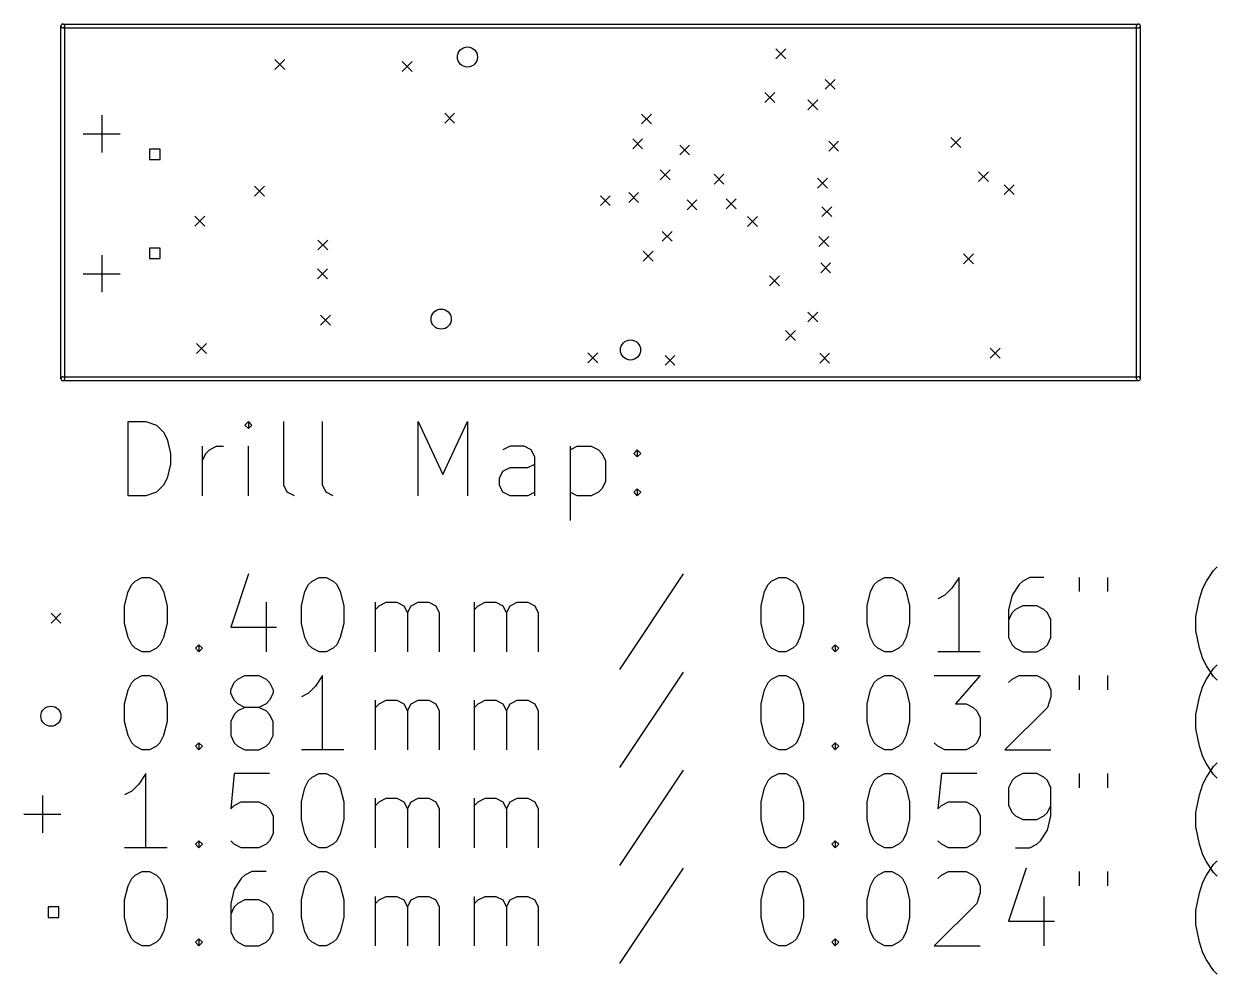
# Model space of a CAD drawing. Extents: x 29.6 to 126.4, y -67.2 to -28.8.
# Drawn here: x 29.59 to 77.81, y -67.19 to -28.8 of the extents above; entities that cross this region are included whole.
import ezdxf

# ---------------------------------------------------------------- set-up
doc = ezdxf.new("R2010")
doc.units = 0
doc.header["$MEASUREMENT"] = 0
doc.layers.add('BLACK', color=7, linetype='CONTINUOUS')

msp = doc.modelspace()

# ---------------------------------------------------------------- linework, layer by layer
at = {"layer": 'Black'}
for p, q in [((31.0908, -28.8849), (31.0908, -28.8747)), ((31.0908, -43.1343), (31.0908, -28.8798)), ((31.1658, -28.8099), (74.628, -28.8099)), ((31.2408, -28.8849), (31.2408, -28.8747)), ((31.2408, -43.1343), (31.2408, -28.8798)), ((74.553, -43.1343), (74.553, -28.8849)), ((74.703, -43.1343), (74.703, -28.8849)), ((31.1658, -28.9599), (74.628, -28.9599)), ((59.9777, -29.8076), (60.3777, -30.2076)), ((60.3777, -29.8076), (59.9777, -30.2076)), ((39.7288, -30.2394), (40.1288, -30.6394)), ((40.1288, -30.2394), (39.7288, -30.6394)), ((44.8748, -30.3257), (45.2748, -30.7257)), ((45.2748, -30.3257), (44.8748, -30.7257)), ((61.9665, -31.042), (62.3665, -31.442)), ((62.3665, -31.042), (61.9665, -31.442)), ((59.5357, -31.5754), (59.9357, -31.9754)), ((59.9357, -31.5754), (59.5357, -31.9754)), ((61.268, -31.8675), (61.668, -32.2675)), ((61.668, -31.8675), (61.268, -32.2675)), ((32.7355, -32.493), (32.7355, -33.993)), ((46.597, -32.4136), (46.997, -32.8136)), ((46.997, -32.4136), (46.597, -32.8136)), ((54.5522, -32.4441), (54.9522, -32.8441)), ((54.9522, -32.4441), (54.5522, -32.8441)), ((31.9855, -33.243), (33.4855, -33.243)), ((54.1916, -33.4448), (54.5916, -33.8448)), ((54.5916, -33.4448), (54.1916, -33.8448)), ((56.0915, -33.6938), (56.4915, -34.0938)), ((56.4915, -33.6938), (56.0915, -34.0938)), ((62.1113, -33.5414), (62.5113, -33.9414)), ((62.5113, -33.5414), (62.1113, -33.9414)), ((67.0465, -33.3915), (67.4465, -33.7915)), ((67.4465, -33.3915), (67.0465, -33.7915)), ((35.0977, -33.8559), (34.6734, -33.8559)), ((34.6734, -33.8559), (34.6734, -34.2801)), ((35.0977, -34.2801), (35.0977, -33.8559)), ((34.6734, -34.2801), (35.0977, -34.2801)), ((55.3041, -34.6945), (55.7041, -35.0945)), ((55.7041, -34.6945), (55.3041, -35.0945)), ((57.4783, -34.8723), (57.8783, -35.2723)), ((57.8783, -34.8723), (57.4783, -35.2723)), ((61.6592, -35.0349), (62.0592, -35.4349)), ((62.0592, -35.0349), (61.6592, -35.4349)), ((68.1666, -34.7707), (68.5666, -35.1707)), ((68.5666, -34.7707), (68.1666, -35.1707)), ((38.916, -35.36), (39.316, -35.76)), ((39.316, -35.36), (38.916, -35.76)), ((54.029, -35.614), (54.429, -36.014)), ((54.429, -35.614), (54.029, -36.014)), ((69.2055, -35.2965), (69.6055, -35.6965)), ((69.6055, -35.2965), (69.2055, -35.6965)), ((52.886, -35.741), (53.286, -36.141)), ((53.286, -35.741), (52.886, -36.141)), ((56.3861, -35.9137), (56.7861, -36.3137)), ((56.7861, -35.9137), (56.3861, -36.3137)), ((57.966, -35.868), (58.366, -36.268)), ((58.366, -35.868), (57.966, -36.268)), ((36.4979, -36.5741), (36.8979, -36.9741)), ((36.8979, -36.5741), (36.4979, -36.9741)), ((58.8347, -36.5792), (59.2347, -36.9792)), ((59.2347, -36.5792), (58.8347, -36.9792)), ((61.8395, -36.1855), (62.2395, -36.5855)), ((62.2395, -36.1855), (61.8395, -36.5855)), ((41.4662, -37.5342), (41.8662, -37.9342)), ((41.8662, -37.5342), (41.4662, -37.9342)), ((55.3803, -37.1837), (55.7803, -37.5837)), ((55.7803, -37.1837), (55.3803, -37.5837)), ((61.71, -37.392), (62.11, -37.792)), ((62.11, -37.392), (61.71, -37.792)), ((35.0977, -37.8559), (34.6734, -37.8559)), ((34.6734, -37.8559), (34.6734, -38.2801)), ((35.0977, -38.2801), (35.0977, -37.8559)), ((54.6183, -37.9864), (55.0183, -38.3864)), ((55.0183, -37.9864), (54.6183, -38.3864)), ((32.7355, -38.143), (32.7355, -39.643)), ((34.6734, -38.2801), (35.0977, -38.2801)), ((61.7862, -38.4588), (62.1862, -38.8588)), ((62.1862, -38.4588), (61.7862, -38.8588)), ((67.5545, -38.0905), (67.9545, -38.4905)), ((67.9545, -38.0905), (67.5545, -38.4905)), ((31.9855, -38.893), (33.4855, -38.893)), ((41.4611, -38.7026), (41.8611, -39.1026)), ((41.8611, -38.7026), (41.4611, -39.1026)), ((59.7186, -38.982), (60.1186, -39.382)), ((60.1186, -38.982), (59.7186, -39.382)), ((61.268, -40.44), (61.668, -40.84)), ((61.668, -40.44), (61.268, -40.84)), ((41.583, -40.567), (41.983, -40.967)), ((41.983, -40.567), (41.583, -40.967)), ((60.3688, -41.1923), (60.7688, -41.5923)), ((60.7688, -41.1923), (60.3688, -41.5923)), ((36.5665, -41.71), (36.9665, -42.11)), ((36.9665, -41.71), (36.5665, -42.11)), ((68.634, -41.9005), (69.034, -42.3005)), ((69.034, -41.9005), (68.634, -42.3005)), ((52.378, -42.091), (52.778, -42.491)), ((52.778, -42.091), (52.378, -42.491)), ((55.4971, -42.1926), (55.8971, -42.5926)), ((55.8971, -42.1926), (55.4971, -42.5926)), ((61.7455, -42.1062), (62.1455, -42.5062)), ((62.1455, -42.1062), (61.7455, -42.5062)), ((31.1658, -43.0593), (74.628, -43.0593)), ((31.1658, -43.2093), (74.628, -43.2093)), ((33.8051, -47.8664), (33.8051, -44.8664)), ((33.8051, -44.8664), (34.5194, -44.8664)), ((34.5194, -44.8664), (34.9479, -45.0093)), ((34.9479, -45.0093), (35.2337, -45.295)), ((35.2337, -45.295), (35.3765, -45.5807)), ((38.6622, -44.8664), (38.5194, -45.0093)), ((38.5194, -45.0093), (38.6622, -45.1521)), ((38.8051, -45.0093), (38.6622, -44.8664)), ((38.6622, -44.8664), (38.6622, -45.1521)), ((38.6622, -45.1521), (38.8051, -45.0093)), ((40.0908, -47.4379), (40.0908, -44.8664)), ((41.6622, -47.4379), (41.6622, -44.8664)), ((45.5194, -47.8664), (45.5194, -44.8664)), ((45.5194, -44.8664), (46.5194, -47.0093)), ((46.5194, -47.0093), (47.5194, -44.8664)), ((47.5194, -44.8664), (47.5194, -47.8664)), ((35.3765, -45.5807), (35.5194, -46.1521)), ((35.5194, -46.1521), (35.5194, -46.5807)), ((36.8051, -47.8664), (36.8051, -45.8664)), ((36.8051, -46.4379), (36.9479, -46.1521)), ((36.9479, -46.1521), (37.0908, -46.0093)), ((37.0908, -46.0093), (37.3765, -45.8664)), ((37.3765, -45.8664), (37.6622, -45.8664)), ((38.6622, -47.8664), (38.6622, -45.8664)), ((49.2337, -45.8664), (48.9479, -46.0093)), ((49.8051, -45.8664), (49.2337, -45.8664)), ((50.0908, -46.0093), (49.8051, -45.8664)), ((50.2337, -46.295), (50.0908, -46.0093)), ((51.6622, -45.8664), (51.6622, -48.8664)), ((51.6622, -46.0093), (51.9479, -45.8664)), ((51.9479, -45.8664), (52.5194, -45.8664)), ((52.5194, -45.8664), (52.8051, -46.0093)), ((52.8051, -46.0093), (52.9479, -46.1521)), ((52.9479, -46.1521), (53.0908, -46.4379)), ((54.2337, -46.1521), (54.3765, -46.0093)), ((54.3765, -46.295), (54.2337, -46.1521)), ((54.3765, -46.0093), (54.5194, -46.1521)), ((54.3765, -46.0093), (54.3765, -46.295)), ((54.5194, -46.1521), (54.3765, -46.295)), ((35.5194, -46.5807), (35.3765, -47.1521)), ((48.9479, -46.8664), (49.2337, -46.7236)), ((49.2337, -46.7236), (49.9479, -46.7236)), ((49.9479, -46.7236), (50.2337, -46.5807)), ((50.2337, -47.8664), (50.2337, -46.295)), ((53.0908, -46.4379), (53.0908, -47.295)), ((35.3765, -47.1521), (35.2337, -47.4379)), ((48.8051, -47.1521), (48.9479, -46.8664)), ((48.8051, -47.4379), (48.8051, -47.1521)), ((34.9479, -47.7236), (34.5194, -47.8664)), ((35.2337, -47.4379), (34.9479, -47.7236)), ((40.2337, -47.7236), (40.0908, -47.4379)), ((40.5194, -47.8664), (40.2337, -47.7236)), ((41.8051, -47.7236), (41.6622, -47.4379)), ((42.0908, -47.8664), (41.8051, -47.7236)), ((48.9479, -47.7236), (48.8051, -47.4379)), ((49.2337, -47.8664), (48.9479, -47.7236)), ((50.2337, -47.7236), (49.9479, -47.8664)), ((51.9479, -47.8664), (51.6622, -47.7236)), ((52.8051, -47.7236), (52.5194, -47.8664)), ((52.9479, -47.5807), (52.8051, -47.7236)), ((53.0908, -47.295), (52.9479, -47.5807)), ((54.2337, -47.7236), (54.3765, -47.5807)), ((54.3765, -47.8664), (54.2337, -47.7236)), ((54.3765, -47.5807), (54.5194, -47.7236)), ((54.3765, -47.5807), (54.3765, -47.8664)), ((54.5194, -47.7236), (54.3765, -47.8664)), ((34.5194, -47.8664), (33.8051, -47.8664)), ((49.9479, -47.8664), (49.2337, -47.8664)), ((52.5194, -47.8664), (51.9479, -47.8664)), ((38.6622, -51.0236), (37.9479, -53.1664)), ((56.2337, -51.0236), (53.6622, -54.8807)), ((77.3765, -51.3093), (77.6622, -50.8807)), ((77.6622, -50.8807), (77.8051, -50.7379)), ((33.8051, -51.7379), (33.9479, -51.4521)), ((33.9479, -51.4521), (34.0908, -51.3093)), ((34.0908, -51.3093), (34.3765, -51.1664)), ((34.3765, -51.1664), (34.6622, -51.1664)), ((34.6622, -51.1664), (34.9479, -51.3093)), ((34.9479, -51.3093), (35.0908, -51.4521)), ((35.0908, -51.4521), (35.2337, -51.7379)), ((40.9479, -51.7379), (41.0908, -51.4521)), ((41.0908, -51.4521), (41.2337, -51.3093)), ((41.2337, -51.3093), (41.5194, -51.1664)), ((41.5194, -51.1664), (41.8051, -51.1664)), ((41.8051, -51.1664), (42.0908, -51.3093)), ((42.0908, -51.3093), (42.2337, -51.4521)), ((42.2337, -51.4521), (42.3765, -51.7379)), ((59.5194, -51.7379), (59.6622, -51.4521)), ((59.6622, -51.4521), (59.8051, -51.3093)), ((59.8051, -51.3093), (60.0908, -51.1664)), ((60.0908, -51.1664), (60.3765, -51.1664)), ((60.3765, -51.1664), (60.6622, -51.3093)), ((60.6622, -51.3093), (60.8051, -51.4521)), ((60.8051, -51.4521), (60.9479, -51.7379)), ((63.8051, -51.7379), (63.9479, -51.4521)), ((63.9479, -51.4521), (64.0908, -51.3093)), ((64.0908, -51.3093), (64.3765, -51.1664)), ((64.3765, -51.1664), (64.6622, -51.1664)), ((64.6622, -51.1664), (64.9479, -51.3093)), ((64.9479, -51.3093), (65.0908, -51.4521)), ((65.0908, -51.4521), (65.2337, -51.7379)), ((67.3765, -51.1664), (67.0908, -51.595)), ((67.3765, -54.1664), (67.3765, -51.1664)), ((69.8051, -51.4521), (69.5194, -51.8807)), ((69.9479, -51.3093), (69.8051, -51.4521)), ((70.2337, -51.1664), (69.9479, -51.3093)), ((70.8051, -51.1664), (70.2337, -51.1664)), ((72.2337, -51.1664), (72.2337, -51.7379)), ((73.3765, -51.1664), (73.3765, -51.7379)), ((77.2337, -51.595), (77.3765, -51.3093)), ((33.6622, -52.3093), (33.8051, -51.7379)), ((35.2337, -51.7379), (35.3765, -52.3093)), ((40.8051, -52.3093), (40.9479, -51.7379)), ((42.3765, -51.7379), (42.5194, -52.3093)), ((59.3765, -52.3093), (59.5194, -51.7379)), ((60.9479, -51.7379), (61.0908, -52.3093)), ((63.6622, -52.3093), (63.8051, -51.7379)), ((65.2337, -51.7379), (65.3765, -52.3093)), ((66.8051, -51.8807), (66.5194, -52.0236)), ((67.0908, -51.595), (66.8051, -51.8807)), ((69.5194, -51.8807), (69.3765, -52.4521)), ((76.9479, -52.7379), (77.0908, -52.0236)), ((77.0908, -52.0236), (77.2337, -51.595)), ((33.6622, -53.0236), (33.6622, -52.3093)), ((35.3765, -52.3093), (35.3765, -53.0236)), ((39.3765, -52.1664), (39.3765, -54.1664)), ((40.8051, -53.0236), (40.8051, -52.3093)), ((42.5194, -52.3093), (42.5194, -53.0236)), ((43.8051, -54.1664), (43.8051, -52.1664)), ((43.8051, -52.4521), (43.9479, -52.3093)), ((43.9479, -52.3093), (44.2337, -52.1664)), ((44.2337, -52.1664), (44.6622, -52.1664)), ((44.6622, -52.1664), (44.9479, -52.3093)), ((44.9479, -52.3093), (45.0908, -52.595)), ((45.0908, -52.595), (45.2337, -52.3093)), ((45.2337, -52.3093), (45.5194, -52.1664)), ((45.5194, -52.1664), (45.9479, -52.1664)), ((45.9479, -52.1664), (46.2337, -52.3093)), ((46.2337, -52.3093), (46.3765, -52.595)), ((47.8051, -54.1664), (47.8051, -52.1664)), ((47.8051, -52.4521), (47.9479, -52.3093)), ((47.9479, -52.3093), (48.2337, -52.1664)), ((48.2337, -52.1664), (48.6622, -52.1664)), ((48.6622, -52.1664), (48.9479, -52.3093)), ((48.9479, -52.3093), (49.0908, -52.595)), ((49.0908, -52.595), (49.2337, -52.3093)), ((49.2337, -52.3093), (49.5194, -52.1664)), ((49.5194, -52.1664), (49.9479, -52.1664)), ((49.9479, -52.1664), (50.2337, -52.3093)), ((50.2337, -52.3093), (50.3765, -52.595)), ((59.3765, -53.0236), (59.3765, -52.3093)), ((61.0908, -52.3093), (61.0908, -53.0236)), ((63.6622, -53.0236), (63.6622, -52.3093)), ((65.3765, -52.3093), (65.3765, -53.0236)), ((69.3765, -52.4521), (69.3765, -53.595)), ((69.6622, -52.4521), (69.5194, -52.595)), ((69.9479, -52.3093), (69.6622, -52.4521)), ((70.5194, -52.3093), (69.9479, -52.3093)), ((70.8051, -52.4521), (70.5194, -52.3093)), ((70.9479, -52.595), (70.8051, -52.4521)), ((30.6908, -52.6093), (31.0908, -53.0093)), ((31.0908, -52.6093), (30.6908, -53.0093)), ((33.8051, -53.595), (33.6622, -53.0236)), ((35.3765, -53.0236), (35.2337, -53.595)), ((40.9479, -53.595), (40.8051, -53.0236)), ((42.5194, -53.0236), (42.3765, -53.595)), ((45.0908, -52.595), (45.0908, -54.1664)), ((46.3765, -52.595), (46.3765, -54.1664)), ((49.0908, -52.595), (49.0908, -54.1664)), ((50.3765, -52.595), (50.3765, -54.1664)), ((59.5194, -53.595), (59.3765, -53.0236)), ((61.0908, -53.0236), (60.9479, -53.595)), ((63.8051, -53.595), (63.6622, -53.0236)), ((65.3765, -53.0236), (65.2337, -53.595)), ((69.5194, -52.595), (69.3765, -52.8807)), ((71.0908, -52.8807), (70.9479, -52.595)), ((71.0908, -53.595), (71.0908, -52.8807)), ((76.9479, -53.3093), (76.9479, -52.7379)), ((37.9479, -53.1664), (39.8051, -53.1664)), ((77.0908, -54.0236), (76.9479, -53.3093)), ((33.9479, -53.8807), (33.8051, -53.595)), ((34.0908, -54.0236), (33.9479, -53.8807)), ((35.0908, -53.8807), (34.9479, -54.0236)), ((35.2337, -53.595), (35.0908, -53.8807)), ((36.5194, -54.0236), (36.6622, -53.8807)), ((36.6622, -53.8807), (36.8051, -54.0236)), ((36.6622, -53.8807), (36.6622, -54.1664)), ((41.0908, -53.8807), (40.9479, -53.595)), ((41.2337, -54.0236), (41.0908, -53.8807)), ((42.2337, -53.8807), (42.0908, -54.0236)), ((42.3765, -53.595), (42.2337, -53.8807)), ((59.6622, -53.8807), (59.5194, -53.595)), ((59.8051, -54.0236), (59.6622, -53.8807)), ((60.8051, -53.8807), (60.6622, -54.0236)), ((60.9479, -53.595), (60.8051, -53.8807)), ((62.2337, -54.0236), (62.3765, -53.8807)), ((62.3765, -53.8807), (62.5194, -54.0236)), ((62.3765, -53.8807), (62.3765, -54.1664)), ((63.9479, -53.8807), (63.8051, -53.595)), ((64.0908, -54.0236), (63.9479, -53.8807)), ((65.0908, -53.8807), (64.9479, -54.0236)), ((65.2337, -53.595), (65.0908, -53.8807)), ((69.3765, -53.595), (69.5194, -53.8807)), ((69.5194, -53.8807), (69.6622, -54.0236)), ((70.8051, -54.0236), (70.9479, -53.8807)), ((70.9479, -53.8807), (71.0908, -53.595)), ((34.3765, -54.1664), (34.0908, -54.0236)), ((34.6622, -54.1664), (34.3765, -54.1664)), ((34.9479, -54.0236), (34.6622, -54.1664)), ((36.6622, -54.1664), (36.5194, -54.0236)), ((36.8051, -54.0236), (36.6622, -54.1664)), ((41.5194, -54.1664), (41.2337, -54.0236)), ((41.8051, -54.1664), (41.5194, -54.1664)), ((42.0908, -54.0236), (41.8051, -54.1664)), ((60.0908, -54.1664), (59.8051, -54.0236)), ((60.3765, -54.1664), (60.0908, -54.1664)), ((60.6622, -54.0236), (60.3765, -54.1664)), ((62.3765, -54.1664), (62.2337, -54.0236)), ((62.5194, -54.0236), (62.3765, -54.1664)), ((64.3765, -54.1664), (64.0908, -54.0236)), ((64.6622, -54.1664), (64.3765, -54.1664)), ((64.9479, -54.0236), (64.6622, -54.1664)), ((68.2337, -54.1664), (66.5194, -54.1664)), ((69.6622, -54.0236), (69.9479, -54.1664)), ((69.9479, -54.1664), (70.5194, -54.1664)), ((70.5194, -54.1664), (70.8051, -54.0236)), ((77.2337, -54.4521), (77.0908, -54.0236)), ((77.3765, -54.7379), (77.2337, -54.4521)), ((77.6622, -55.1664), (77.3765, -54.7379)), ((77.3765, -55.2693), (77.6622, -54.8407)), ((77.6622, -54.8407), (77.8051, -54.6979)), ((33.8051, -55.6979), (33.9479, -55.4121)), ((33.9479, -55.4121), (34.0908, -55.2693)), ((34.0908, -55.2693), (34.3765, -55.1264)), ((34.3765, -55.1264), (34.6622, -55.1264)), ((34.6622, -55.1264), (34.9479, -55.2693)), ((34.9479, -55.2693), (35.0908, -55.4121)), ((35.0908, -55.4121), (35.2337, -55.6979)), ((37.9479, -55.6979), (38.0908, -55.4121)), ((38.0908, -55.4121), (38.2337, -55.2693)), ((38.2337, -55.2693), (38.5194, -55.1264)), ((38.5194, -55.1264), (39.0908, -55.1264)), ((39.0908, -55.1264), (39.3765, -55.2693)), ((39.3765, -55.2693), (39.5194, -55.4121)), ((39.5194, -55.4121), (39.6622, -55.6979)), ((41.6622, -55.1264), (41.3765, -55.555)), ((41.6622, -58.1264), (41.6622, -55.1264)), ((56.2337, -54.9836), (53.6622, -58.8407)), ((59.5194, -55.6979), (59.6622, -55.4121)), ((59.6622, -55.4121), (59.8051, -55.2693)), ((59.8051, -55.2693), (60.0908, -55.1264)), ((60.0908, -55.1264), (60.3765, -55.1264)), ((60.3765, -55.1264), (60.6622, -55.2693)), ((60.6622, -55.2693), (60.8051, -55.4121)), ((60.8051, -55.4121), (60.9479, -55.6979)), ((63.8051, -55.6979), (63.9479, -55.4121)), ((63.9479, -55.4121), (64.0908, -55.2693)), ((64.0908, -55.2693), (64.3765, -55.1264)), ((64.3765, -55.1264), (64.6622, -55.1264)), ((64.6622, -55.1264), (64.9479, -55.2693)), ((64.9479, -55.2693), (65.0908, -55.4121)), ((65.0908, -55.4121), (65.2337, -55.6979)), ((66.3765, -55.1264), (68.2337, -55.1264)), ((68.2337, -55.1264), (67.2337, -56.2693)), ((69.3765, -55.4121), (69.5194, -55.2693)), ((69.5194, -55.2693), (69.8051, -55.1264)), ((69.8051, -55.1264), (70.5194, -55.1264)), ((70.5194, -55.1264), (70.8051, -55.2693)), ((70.8051, -55.2693), (70.9479, -55.4121)), ((70.9479, -55.4121), (71.0908, -55.6979)), ((72.2337, -55.1264), (72.2337, -55.6979)), ((73.3765, -55.1264), (73.3765, -55.6979)), ((77.2337, -55.555), (77.3765, -55.2693)), ((77.8051, -55.3093), (77.6622, -55.1664)), ((33.6622, -56.2693), (33.8051, -55.6979)), ((35.2337, -55.6979), (35.3765, -56.2693)), ((37.9479, -55.8407), (37.9479, -55.6979)), ((38.0908, -56.1264), (37.9479, -55.8407)), ((39.6622, -55.8407), (39.5194, -56.1264)), ((39.6622, -55.6979), (39.6622, -55.8407)), ((41.0908, -55.8407), (40.8051, -55.9836)), ((41.3765, -55.555), (41.0908, -55.8407)), ((59.3765, -56.2693), (59.5194, -55.6979)), ((60.9479, -55.6979), (61.0908, -56.2693)), ((63.6622, -56.2693), (63.8051, -55.6979)), ((65.2337, -55.6979), (65.3765, -56.2693)), ((71.0908, -55.6979), (71.0908, -55.9836)), ((77.0908, -55.9836), (77.2337, -55.555)), ((33.6622, -56.9836), (33.6622, -56.2693)), ((35.3765, -56.2693), (35.3765, -56.9836)), ((38.2337, -56.2693), (38.0908, -56.1264)), ((38.5194, -56.4121), (38.2337, -56.2693)), ((39.3765, -56.2693), (39.0908, -56.4121)), ((39.5194, -56.1264), (39.3765, -56.2693)), ((43.8051, -58.1264), (43.8051, -56.1264)), ((43.8051, -56.4121), (43.9479, -56.2693)), ((43.9479, -56.2693), (44.2337, -56.1264)), ((44.2337, -56.1264), (44.6622, -56.1264)), ((44.6622, -56.1264), (44.9479, -56.2693)), ((44.9479, -56.2693), (45.0908, -56.555)), ((45.0908, -56.555), (45.2337, -56.2693)), ((45.2337, -56.2693), (45.5194, -56.1264)), ((45.5194, -56.1264), (45.9479, -56.1264)), ((45.9479, -56.1264), (46.2337, -56.2693)), ((46.2337, -56.2693), (46.3765, -56.555)), ((47.8051, -58.1264), (47.8051, -56.1264)), ((47.8051, -56.4121), (47.9479, -56.2693)), ((47.9479, -56.2693), (48.2337, -56.1264)), ((48.2337, -56.1264), (48.6622, -56.1264)), ((48.6622, -56.1264), (48.9479, -56.2693)), ((48.9479, -56.2693), (49.0908, -56.555)), ((49.0908, -56.555), (49.2337, -56.2693)), ((49.2337, -56.2693), (49.5194, -56.1264)), ((49.5194, -56.1264), (49.9479, -56.1264)), ((49.9479, -56.1264), (50.2337, -56.2693)), ((50.2337, -56.2693), (50.3765, -56.555)), ((59.3765, -56.9836), (59.3765, -56.2693)), ((61.0908, -56.2693), (61.0908, -56.9836)), ((63.6622, -56.9836), (63.6622, -56.2693)), ((65.3765, -56.2693), (65.3765, -56.9836)), ((67.2337, -56.2693), (67.6622, -56.2693)), ((67.6622, -56.2693), (67.9479, -56.4121)), ((71.0908, -55.9836), (70.9479, -56.4121)), ((76.9479, -56.6979), (77.0908, -55.9836)), ((38.0908, -56.6979), (37.9479, -56.9836)), ((38.2337, -56.555), (38.0908, -56.6979)), ((38.5194, -56.4121), (38.2337, -56.555)), ((39.0908, -56.4121), (38.5194, -56.4121)), ((39.3765, -56.555), (39.0908, -56.4121)), ((39.5194, -56.6979), (39.3765, -56.555)), ((39.6622, -56.9836), (39.5194, -56.6979)), ((45.0908, -56.555), (45.0908, -58.1264)), ((46.3765, -56.555), (46.3765, -58.1264)), ((49.0908, -56.555), (49.0908, -58.1264)), ((50.3765, -56.555), (50.3765, -58.1264)), ((67.9479, -56.4121), (68.0908, -56.555)), ((68.0908, -56.555), (68.2337, -56.8407)), ((68.2337, -56.8407), (68.2337, -57.555)), ((70.9479, -56.4121), (69.2337, -58.1264)), ((76.9479, -57.2693), (76.9479, -56.6979)), ((33.8051, -57.555), (33.6622, -56.9836)), ((35.3765, -56.9836), (35.2337, -57.555)), ((37.9479, -56.9836), (37.9479, -57.555)), ((39.6622, -57.555), (39.6622, -56.9836)), ((59.5194, -57.555), (59.3765, -56.9836)), ((61.0908, -56.9836), (60.9479, -57.555)), ((63.8051, -57.555), (63.6622, -56.9836)), ((65.3765, -56.9836), (65.2337, -57.555)), ((77.0908, -57.9836), (76.9479, -57.2693)), ((33.9479, -57.8407), (33.8051, -57.555)), ((34.0908, -57.9836), (33.9479, -57.8407)), ((35.0908, -57.8407), (34.9479, -57.9836)), ((35.2337, -57.555), (35.0908, -57.8407)), ((36.5194, -57.9836), (36.6622, -57.8407)), ((36.6622, -57.8407), (36.8051, -57.9836)), ((36.6622, -57.8407), (36.6622, -58.1264)), ((37.9479, -57.555), (38.0908, -57.8407)), ((38.0908, -57.8407), (38.2337, -57.9836)), ((39.3765, -57.9836), (39.5194, -57.8407)), ((39.5194, -57.8407), (39.6622, -57.555)), ((59.6622, -57.8407), (59.5194, -57.555)), ((59.8051, -57.9836), (59.6622, -57.8407)), ((60.8051, -57.8407), (60.6622, -57.9836)), ((60.9479, -57.555), (60.8051, -57.8407)), ((62.2337, -57.9836), (62.3765, -57.8407)), ((62.3765, -57.8407), (62.5194, -57.9836)), ((62.3765, -57.8407), (62.3765, -58.1264)), ((63.9479, -57.8407), (63.8051, -57.555)), ((64.0908, -57.9836), (63.9479, -57.8407)), ((65.0908, -57.8407), (64.9479, -57.9836)), ((65.2337, -57.555), (65.0908, -57.8407)), ((66.5194, -57.9836), (66.3765, -57.8407)), ((68.0908, -57.8407), (67.9479, -57.9836)), ((68.2337, -57.555), (68.0908, -57.8407)), ((34.3765, -58.1264), (34.0908, -57.9836)), ((34.6622, -58.1264), (34.3765, -58.1264)), ((34.9479, -57.9836), (34.6622, -58.1264)), ((36.6622, -58.1264), (36.5194, -57.9836)), ((36.8051, -57.9836), (36.6622, -58.1264)), ((38.2337, -57.9836), (38.5194, -58.1264)), ((38.5194, -58.1264), (39.0908, -58.1264)), ((39.0908, -58.1264), (39.3765, -57.9836)), ((42.5194, -58.1264), (40.8051, -58.1264)), ((60.0908, -58.1264), (59.8051, -57.9836)), ((60.3765, -58.1264), (60.0908, -58.1264)), ((60.6622, -57.9836), (60.3765, -58.1264)), ((62.3765, -58.1264), (62.2337, -57.9836)), ((62.5194, -57.9836), (62.3765, -58.1264)), ((64.3765, -58.1264), (64.0908, -57.9836)), ((64.6622, -58.1264), (64.3765, -58.1264)), ((64.9479, -57.9836), (64.6622, -58.1264)), ((66.8051, -58.1264), (66.5194, -57.9836)), ((67.6622, -58.1264), (66.8051, -58.1264)), ((67.9479, -57.9836), (67.6622, -58.1264)), ((69.2337, -58.1264), (71.0908, -58.1264)), ((77.2337, -58.4121), (77.0908, -57.9836)), ((77.3765, -58.6979), (77.2337, -58.4121)), ((77.6622, -59.1264), (77.3765, -58.6979)), ((77.3765, -59.2293), (77.6622, -58.8007)), ((77.6622, -58.8007), (77.8051, -58.6579)), ((34.5194, -59.0864), (34.2337, -59.515)), ((34.5194, -62.0864), (34.5194, -59.0864)), ((38.0908, -59.0864), (37.9479, -60.515)), ((39.5194, -59.0864), (38.0908, -59.0864)), ((41.0908, -59.3721), (41.2337, -59.2293)), ((41.2337, -59.2293), (41.5194, -59.0864)), ((41.5194, -59.0864), (41.8051, -59.0864)), ((41.8051, -59.0864), (42.0908, -59.2293)), ((42.0908, -59.2293), (42.2337, -59.3721)), ((56.2337, -58.9436), (53.6622, -62.8007)), ((59.6622, -59.3721), (59.8051, -59.2293)), ((59.8051, -59.2293), (60.0908, -59.0864)), ((60.0908, -59.0864), (60.3765, -59.0864)), ((60.3765, -59.0864), (60.6622, -59.2293)), ((60.6622, -59.2293), (60.8051, -59.3721)), ((63.9479, -59.3721), (64.0908, -59.2293)), ((64.0908, -59.2293), (64.3765, -59.0864)), ((64.3765, -59.0864), (64.6622, -59.0864)), ((64.6622, -59.0864), (64.9479, -59.2293)), ((64.9479, -59.2293), (65.0908, -59.3721)), ((66.6622, -59.0864), (66.5194, -60.515)), ((68.0908, -59.0864), (66.6622, -59.0864)), ((69.6622, -59.2293), (69.5194, -59.3721)), ((69.9479, -59.0864), (69.6622, -59.2293)), ((70.5194, -59.0864), (69.9479, -59.0864)), ((70.8051, -59.2293), (70.5194, -59.0864)), ((70.9479, -59.3721), (70.8051, -59.2293)), ((72.2337, -59.0864), (72.2337, -59.6579)), ((73.3765, -59.0864), (73.3765, -59.6579)), ((77.2337, -59.515), (77.3765, -59.2293)), ((77.8051, -59.2693), (77.6622, -59.1264)), ((34.2337, -59.515), (33.9479, -59.8007)), ((40.8051, -60.2293), (40.9479, -59.6579)), ((40.9479, -59.6579), (41.0908, -59.3721)), ((42.2337, -59.3721), (42.3765, -59.6579)), ((42.3765, -59.6579), (42.5194, -60.2293)), ((59.3765, -60.2293), (59.5194, -59.6579)), ((59.5194, -59.6579), (59.6622, -59.3721)), ((60.8051, -59.3721), (60.9479, -59.6579)), ((60.9479, -59.6579), (61.0908, -60.2293)), ((63.6622, -60.2293), (63.8051, -59.6579)), ((63.8051, -59.6579), (63.9479, -59.3721)), ((65.0908, -59.3721), (65.2337, -59.6579)), ((65.2337, -59.6579), (65.3765, -60.2293)), ((69.5194, -59.3721), (69.3765, -59.6579)), ((69.3765, -59.6579), (69.3765, -60.3721)), ((71.0908, -59.6579), (70.9479, -59.3721)), ((71.0908, -60.8007), (71.0908, -59.6579)), ((77.0908, -59.9436), (77.2337, -59.515)), ((30.3408, -59.9793), (30.3408, -61.4793)), ((33.9479, -59.8007), (33.6622, -59.9436)), ((38.0908, -60.3721), (38.3765, -60.2293)), ((38.3765, -60.2293), (39.0908, -60.2293)), ((39.0908, -60.2293), (39.3765, -60.3721)), ((40.8051, -60.9436), (40.8051, -60.2293)), ((42.5194, -60.2293), (42.5194, -60.9436)), ((43.8051, -62.0864), (43.8051, -60.0864)), ((43.8051, -60.3721), (43.9479, -60.2293)), ((43.9479, -60.2293), (44.2337, -60.0864)), ((44.2337, -60.0864), (44.6622, -60.0864)), ((44.6622, -60.0864), (44.9479, -60.2293)), ((44.9479, -60.2293), (45.0908, -60.515)), ((45.0908, -60.515), (45.2337, -60.2293)), ((45.2337, -60.2293), (45.5194, -60.0864)), ((45.5194, -60.0864), (45.9479, -60.0864)), ((45.9479, -60.0864), (46.2337, -60.2293)), ((46.2337, -60.2293), (46.3765, -60.515)), ((47.8051, -62.0864), (47.8051, -60.0864)), ((47.8051, -60.3721), (47.9479, -60.2293)), ((47.9479, -60.2293), (48.2337, -60.0864)), ((48.2337, -60.0864), (48.6622, -60.0864)), ((48.6622, -60.0864), (48.9479, -60.2293)), ((48.9479, -60.2293), (49.0908, -60.515)), ((49.0908, -60.515), (49.2337, -60.2293)), ((49.2337, -60.2293), (49.5194, -60.0864)), ((49.5194, -60.0864), (49.9479, -60.0864)), ((49.9479, -60.0864), (50.2337, -60.2293)), ((50.2337, -60.2293), (50.3765, -60.515)), ((59.3765, -60.9436), (59.3765, -60.2293)), ((61.0908, -60.2293), (61.0908, -60.9436)), ((63.6622, -60.9436), (63.6622, -60.2293)), ((65.3765, -60.2293), (65.3765, -60.9436)), ((66.6622, -60.3721), (66.9479, -60.2293)), ((66.9479, -60.2293), (67.6622, -60.2293)), ((67.6622, -60.2293), (67.9479, -60.3721)), ((76.9479, -60.6579), (77.0908, -59.9436)), ((29.5908, -60.7293), (31.0908, -60.7293)), ((37.9479, -60.515), (38.0908, -60.3721)), ((39.3765, -60.3721), (39.5194, -60.515)), ((39.5194, -60.515), (39.6622, -60.8007)), ((45.0908, -60.515), (45.0908, -62.0864)), ((46.3765, -60.515), (46.3765, -62.0864)), ((49.0908, -60.515), (49.0908, -62.0864)), ((50.3765, -60.515), (50.3765, -62.0864)), ((66.5194, -60.515), (66.6622, -60.3721)), ((67.9479, -60.3721), (68.0908, -60.515)), ((68.0908, -60.515), (68.2337, -60.8007)), ((69.3765, -60.3721), (69.5194, -60.6579)), ((69.5194, -60.6579), (69.6622, -60.8007)), ((70.8051, -60.8007), (70.9479, -60.6579)), ((70.9479, -60.6579), (71.0908, -60.3721)), ((76.9479, -61.2293), (76.9479, -60.6579)), ((39.6622, -60.8007), (39.6622, -61.515)), ((40.9479, -61.515), (40.8051, -60.9436)), ((42.5194, -60.9436), (42.3765, -61.515)), ((59.5194, -61.515), (59.3765, -60.9436)), ((61.0908, -60.9436), (60.9479, -61.515)), ((63.8051, -61.515), (63.6622, -60.9436)), ((65.3765, -60.9436), (65.2337, -61.515)), ((68.2337, -60.8007), (68.2337, -61.515)), ((69.6622, -60.8007), (69.9479, -60.9436)), ((69.9479, -60.9436), (70.5194, -60.9436)), ((70.5194, -60.9436), (70.8051, -60.8007)), ((70.9479, -61.3721), (71.0908, -60.8007)), ((77.0908, -61.9436), (76.9479, -61.2293)), ((39.6622, -61.515), (39.5194, -61.8007)), ((41.0908, -61.8007), (40.9479, -61.515)), ((42.3765, -61.515), (42.2337, -61.8007)), ((59.6622, -61.8007), (59.5194, -61.515)), ((60.9479, -61.515), (60.8051, -61.8007)), ((63.9479, -61.8007), (63.8051, -61.515)), ((65.2337, -61.515), (65.0908, -61.8007)), ((68.2337, -61.515), (68.0908, -61.8007)), ((70.6622, -61.8007), (70.9479, -61.3721)), ((35.3765, -62.0864), (33.6622, -62.0864)), ((36.5194, -61.9436), (36.6622, -61.8007)), ((36.6622, -62.0864), (36.5194, -61.9436)), ((36.6622, -61.8007), (36.8051, -61.9436)), ((36.6622, -61.8007), (36.6622, -62.0864)), ((36.8051, -61.9436), (36.6622, -62.0864)), ((38.0908, -61.9436), (37.9479, -61.8007)), ((38.3765, -62.0864), (38.0908, -61.9436)), ((39.0908, -62.0864), (38.3765, -62.0864)), ((39.3765, -61.9436), (39.0908, -62.0864)), ((39.5194, -61.8007), (39.3765, -61.9436)), ((41.2337, -61.9436), (41.0908, -61.8007)), ((41.5194, -62.0864), (41.2337, -61.9436)), ((41.8051, -62.0864), (41.5194, -62.0864)), ((42.0908, -61.9436), (41.8051, -62.0864)), ((42.2337, -61.8007), (42.0908, -61.9436)), ((59.8051, -61.9436), (59.6622, -61.8007)), ((60.0908, -62.0864), (59.8051, -61.9436)), ((60.3765, -62.0864), (60.0908, -62.0864)), ((60.6622, -61.9436), (60.3765, -62.0864)), ((60.8051, -61.8007), (60.6622, -61.9436)), ((62.2337, -61.9436), (62.3765, -61.8007)), ((62.3765, -62.0864), (62.2337, -61.9436)), ((62.3765, -61.8007), (62.5194, -61.9436)), ((62.3765, -61.8007), (62.3765, -62.0864)), ((62.5194, -61.9436), (62.3765, -62.0864)), ((64.0908, -61.9436), (63.9479, -61.8007)), ((64.3765, -62.0864), (64.0908, -61.9436)), ((64.6622, -62.0864), (64.3765, -62.0864)), ((64.9479, -61.9436), (64.6622, -62.0864)), ((65.0908, -61.8007), (64.9479, -61.9436)), ((66.6622, -61.9436), (66.5194, -61.8007)), ((66.9479, -62.0864), (66.6622, -61.9436)), ((67.6622, -62.0864), (66.9479, -62.0864)), ((67.9479, -61.9436), (67.6622, -62.0864)), ((68.0908, -61.8007), (67.9479, -61.9436)), ((69.6622, -62.0864), (70.2337, -62.0864)), ((70.2337, -62.0864), (70.5194, -61.9436)), ((70.5194, -61.9436), (70.6622, -61.8007)), ((77.2337, -62.3721), (77.0908, -61.9436)), ((77.3765, -62.6579), (77.2337, -62.3721)), ((77.6622, -63.0864), (77.3765, -62.6579)), ((77.6622, -62.7607), (77.8051, -62.6179)), ((34.0908, -63.1893), (34.3765, -63.0464)), ((34.3765, -63.0464), (34.6622, -63.0464)), ((34.6622, -63.0464), (34.9479, -63.1893)), ((38.8051, -63.0464), (38.5194, -63.1893)), ((39.3765, -63.0464), (38.8051, -63.0464)), ((41.2337, -63.1893), (41.5194, -63.0464)), ((41.5194, -63.0464), (41.8051, -63.0464)), ((41.8051, -63.0464), (42.0908, -63.1893)), ((56.2337, -62.9036), (53.6622, -66.7607)), ((59.8051, -63.1893), (60.0908, -63.0464)), ((60.0908, -63.0464), (60.3765, -63.0464)), ((60.3765, -63.0464), (60.6622, -63.1893)), ((64.0908, -63.1893), (64.3765, -63.0464)), ((64.3765, -63.0464), (64.6622, -63.0464)), ((64.6622, -63.0464), (64.9479, -63.1893)), ((66.6622, -63.1893), (66.9479, -63.0464)), ((66.9479, -63.0464), (67.6622, -63.0464)), ((67.6622, -63.0464), (67.9479, -63.1893)), ((70.0908, -62.9036), (69.3765, -65.0464)), ((72.2337, -63.0464), (72.2337, -63.6179)), ((73.3765, -63.0464), (73.3765, -63.6179)), ((77.3765, -63.1893), (77.6622, -62.7607)), ((77.8051, -63.2293), (77.6622, -63.0864)), ((33.6622, -64.1893), (33.8051, -63.6179)), ((33.8051, -63.6179), (33.9479, -63.3321)), ((33.9479, -63.3321), (34.0908, -63.1893)), ((34.9479, -63.1893), (35.0908, -63.3321)), ((35.0908, -63.3321), (35.2337, -63.6179)), ((35.2337, -63.6179), (35.3765, -64.1893)), ((38.3765, -63.3321), (38.0908, -63.7607)), ((38.5194, -63.1893), (38.3765, -63.3321)), ((40.8051, -64.1893), (40.9479, -63.6179)), ((40.9479, -63.6179), (41.0908, -63.3321)), ((41.0908, -63.3321), (41.2337, -63.1893)), ((42.0908, -63.1893), (42.2337, -63.3321)), ((42.2337, -63.3321), (42.3765, -63.6179)), ((42.3765, -63.6179), (42.5194, -64.1893)), ((59.3765, -64.1893), (59.5194, -63.6179)), ((59.5194, -63.6179), (59.6622, -63.3321)), ((59.6622, -63.3321), (59.8051, -63.1893)), ((60.6622, -63.1893), (60.8051, -63.3321)), ((60.8051, -63.3321), (60.9479, -63.6179)), ((60.9479, -63.6179), (61.0908, -64.1893)), ((63.6622, -64.1893), (63.8051, -63.6179)), ((63.8051, -63.6179), (63.9479, -63.3321)), ((63.9479, -63.3321), (64.0908, -63.1893)), ((64.9479, -63.1893), (65.0908, -63.3321)), ((65.0908, -63.3321), (65.2337, -63.6179)), ((65.2337, -63.6179), (65.3765, -64.1893)), ((66.5194, -63.3321), (66.6622, -63.1893)), ((67.9479, -63.1893), (68.0908, -63.3321)), ((68.0908, -63.3321), (68.2337, -63.6179)), ((68.2337, -63.6179), (68.2337, -63.9036)), ((77.0908, -63.9036), (77.2337, -63.475)), ((77.2337, -63.475), (77.3765, -63.1893)), ((38.0908, -63.7607), (37.9479, -64.3321)), ((43.8051, -66.0464), (43.8051, -64.0464)), ((43.9479, -64.1893), (44.2337, -64.0464)), ((44.2337, -64.0464), (44.6622, -64.0464)), ((44.6622, -64.0464), (44.9479, -64.1893)), ((45.2337, -64.1893), (45.5194, -64.0464)), ((45.5194, -64.0464), (45.9479, -64.0464)), ((45.9479, -64.0464), (46.2337, -64.1893)), ((47.8051, -66.0464), (47.8051, -64.0464)), ((47.9479, -64.1893), (48.2337, -64.0464)), ((48.2337, -64.0464), (48.6622, -64.0464)), ((48.6622, -64.0464), (48.9479, -64.1893)), ((49.2337, -64.1893), (49.5194, -64.0464)), ((49.5194, -64.0464), (49.9479, -64.0464)), ((49.9479, -64.0464), (50.2337, -64.1893)), ((68.2337, -63.9036), (68.0908, -64.3321)), ((70.8051, -64.0464), (70.8051, -66.0464)), ((76.9479, -64.6179), (77.0908, -63.9036)), ((31.0029, -64.4771), (30.5787, -64.4771)), ((30.5787, -64.4771), (30.5787, -64.9014)), ((31.0029, -64.9014), (31.0029, -64.4771)), ((33.6622, -64.9036), (33.6622, -64.1893)), ((35.3765, -64.1893), (35.3765, -64.9036)), ((37.9479, -64.3321), (37.9479, -65.475)), ((38.0908, -64.475), (37.9479, -64.7607)), ((38.2337, -64.3321), (38.0908, -64.475)), ((38.5194, -64.1893), (38.2337, -64.3321)), ((39.0908, -64.1893), (38.5194, -64.1893)), ((39.3765, -64.3321), (39.0908, -64.1893)), ((39.5194, -64.475), (39.3765, -64.3321)), ((39.6622, -64.7607), (39.5194, -64.475)), ((40.8051, -64.9036), (40.8051, -64.1893)), ((42.5194, -64.1893), (42.5194, -64.9036)), ((43.8051, -64.3321), (43.9479, -64.1893)), ((44.9479, -64.1893), (45.0908, -64.475)), ((45.0908, -64.475), (45.2337, -64.1893)), ((45.0908, -64.475), (45.0908, -66.0464)), ((46.2337, -64.1893), (46.3765, -64.475)), ((46.3765, -64.475), (46.3765, -66.0464)), ((47.8051, -64.3321), (47.9479, -64.1893)), ((48.9479, -64.1893), (49.0908, -64.475)), ((49.0908, -64.475), (49.2337, -64.1893)), ((49.0908, -64.475), (49.0908, -66.0464)), ((50.2337, -64.1893), (50.3765, -64.475)), ((50.3765, -64.475), (50.3765, -66.0464)), ((59.3765, -64.9036), (59.3765, -64.1893)), ((61.0908, -64.1893), (61.0908, -64.9036)), ((63.6622, -64.9036), (63.6622, -64.1893)), ((65.3765, -64.1893), (65.3765, -64.9036)), ((68.0908, -64.3321), (66.3765, -66.0464)), ((30.5787, -64.9014), (31.0029, -64.9014)), ((33.8051, -65.475), (33.6622, -64.9036)), ((35.3765, -64.9036), (35.2337, -65.475)), ((39.6622, -65.475), (39.6622, -64.7607)), ((40.9479, -65.475), (40.8051, -64.9036)), ((42.5194, -64.9036), (42.3765, -65.475)), ((59.5194, -65.475), (59.3765, -64.9036)), ((61.0908, -64.9036), (60.9479, -65.475)), ((63.8051, -65.475), (63.6622, -64.9036)), ((65.3765, -64.9036), (65.2337, -65.475)), ((69.3765, -65.0464), (71.2337, -65.0464)), ((76.9479, -65.1893), (76.9479, -64.6179)), ((33.9479, -65.7607), (33.8051, -65.475)), ((35.2337, -65.475), (35.0908, -65.7607)), ((37.9479, -65.475), (38.0908, -65.7607)), ((39.5194, -65.7607), (39.6622, -65.475)), ((41.0908, -65.7607), (40.9479, -65.475)), ((42.3765, -65.475), (42.2337, -65.7607)), ((59.6622, -65.7607), (59.5194, -65.475)), ((60.9479, -65.475), (60.8051, -65.7607)), ((63.9479, -65.7607), (63.8051, -65.475)), ((65.2337, -65.475), (65.0908, -65.7607)), ((77.0908, -65.9036), (76.9479, -65.1893)), ((34.0908, -65.9036), (33.9479, -65.7607)), ((34.3765, -66.0464), (34.0908, -65.9036)), ((34.6622, -66.0464), (34.3765, -66.0464)), ((34.9479, -65.9036), (34.6622, -66.0464)), ((35.0908, -65.7607), (34.9479, -65.9036)), ((36.5194, -65.9036), (36.6622, -65.7607)), ((36.6622, -66.0464), (36.5194, -65.9036)), ((36.6622, -65.7607), (36.8051, -65.9036)), ((36.6622, -65.7607), (36.6622, -66.0464)), ((36.8051, -65.9036), (36.6622, -66.0464)), ((38.0908, -65.7607), (38.2337, -65.9036)), ((38.2337, -65.9036), (38.5194, -66.0464)), ((38.5194, -66.0464), (39.0908, -66.0464)), ((39.0908, -66.0464), (39.3765, -65.9036)), ((39.3765, -65.9036), (39.5194, -65.7607)), ((41.2337, -65.9036), (41.0908, -65.7607)), ((41.5194, -66.0464), (41.2337, -65.9036)), ((41.8051, -66.0464), (41.5194, -66.0464)), ((42.0908, -65.9036), (41.8051, -66.0464)), ((42.2337, -65.7607), (42.0908, -65.9036)), ((59.8051, -65.9036), (59.6622, -65.7607)), ((60.0908, -66.0464), (59.8051, -65.9036)), ((60.3765, -66.0464), (60.0908, -66.0464)), ((60.6622, -65.9036), (60.3765, -66.0464)), ((60.8051, -65.7607), (60.6622, -65.9036)), ((62.2337, -65.9036), (62.3765, -65.7607)), ((62.3765, -66.0464), (62.2337, -65.9036)), ((62.3765, -65.7607), (62.5194, -65.9036)), ((62.3765, -65.7607), (62.3765, -66.0464)), ((62.5194, -65.9036), (62.3765, -66.0464)), ((64.0908, -65.9036), (63.9479, -65.7607)), ((64.3765, -66.0464), (64.0908, -65.9036)), ((64.6622, -66.0464), (64.3765, -66.0464)), ((64.9479, -65.9036), (64.6622, -66.0464)), ((65.0908, -65.7607), (64.9479, -65.9036)), ((66.3765, -66.0464), (68.2337, -66.0464)), ((77.2337, -66.3321), (77.0908, -65.9036)), ((77.3765, -66.6179), (77.2337, -66.3321)), ((77.6622, -67.0464), (77.3765, -66.6179)), ((77.8051, -67.1893), (77.6622, -67.0464))]:
    msp.add_line(p, q, dxfattribs=at)
for centre in [(47.5132, -30.1396), (46.4515, -40.7264), (54.102, -41.9735), (30.6844, -56.7693)]:
    msp.add_circle(centre, 0.4064, dxfattribs=at)
for centre, start, end in [((31.1658, -28.8747), 360, 540), ((31.1658, -28.8798), 360, 540), ((31.1658, -28.8849), 90, 270), ((31.1658, -28.8849), 180, 360), ((74.628, -28.8849), 360, 540), ((74.628, -28.8849), 270, 450), ((31.1658, -43.1343), 90, 270), ((31.1658, -43.1343), 180, 360), ((74.628, -43.1343), 180, 360), ((74.628, -43.1343), 270, 450)]:
    msp.add_arc(centre, 0.075, start, end, dxfattribs=at)

doc.saveas('drawing.dxf')
